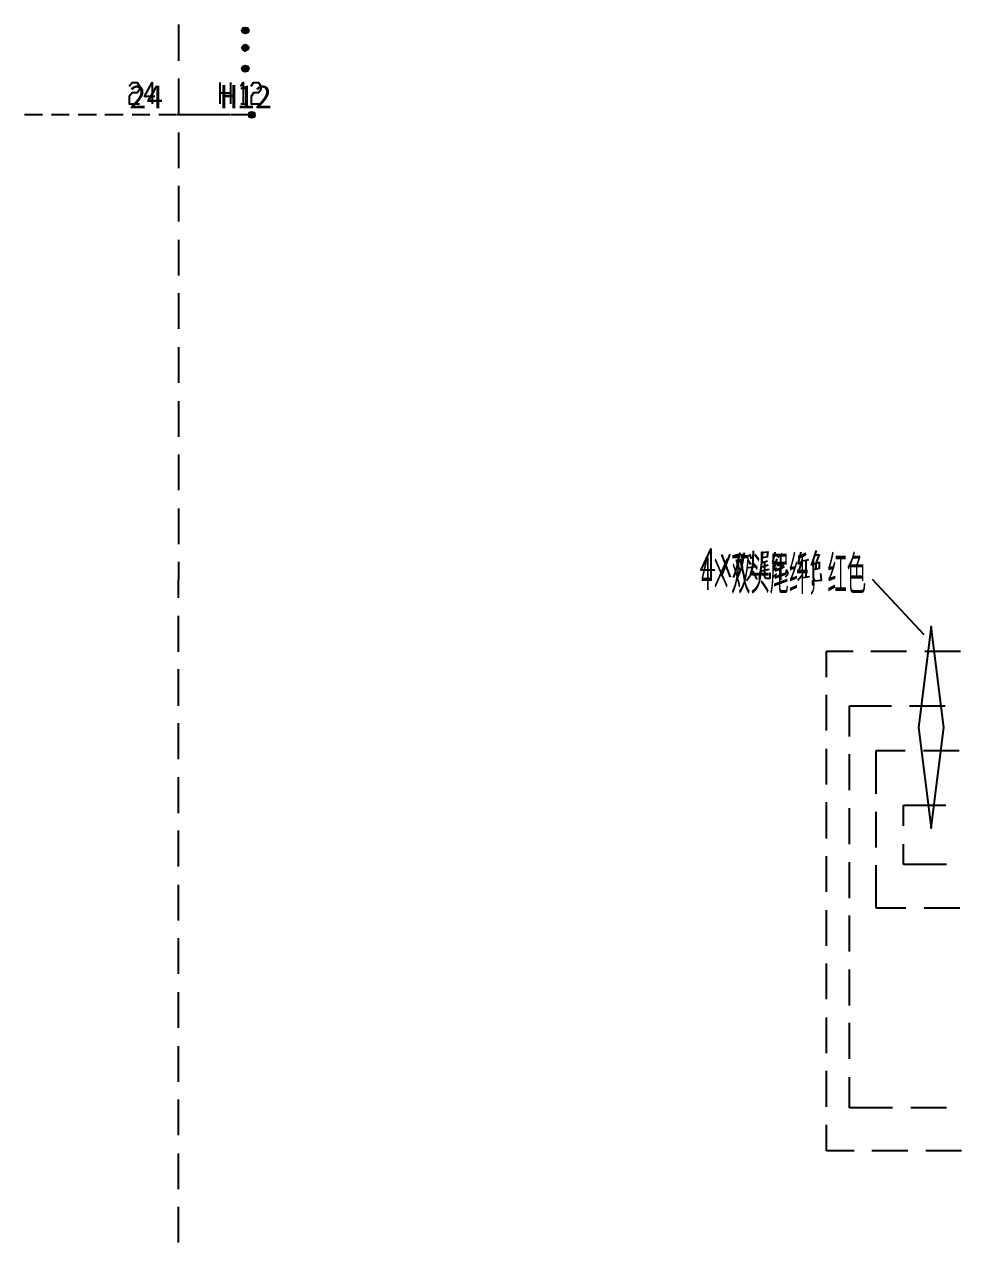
# Model space of a CAD drawing. Header units: metres. Extents: x 17 to 1757, y 17 to 1207.
# Drawn here: x 407 to 629.6, y 579.3 to 868.5 of the extents above; entities that cross this region are included whole.
import ezdxf

# ---------------------------------------------------------------- set-up
doc = ezdxf.new("R2010")
doc.units = ezdxf.units.M
for name, color, linetype in [('LINES', 7, 'Continuous'), ('POLYLINES', 4, 'Continuous'), ('TEXTS', 3, 'Continuous')]:
    doc.layers.add(name, color=color, linetype=linetype)

msp = doc.modelspace()

# ---------------------------------------------------------------- linework, layer by layer
at = {"layer": 'LINES'}
for p, q in [((443.62, 868.46), (443.62, 859.82)), ((443.62, 855.65), (443.62, 847.15)), ((453.48, 849.6), (453.48, 854.64)), ((455.93, 854.64), (455.93, 849.6)), ((453.48, 852.19), (455.93, 852.19)), ((458.38, 849.6), (459.67, 849.6)), ((411.29, 847.01), (406.97, 847.01)), ((417.62, 847.01), (413.45, 847.01)), ((424.1, 847.01), (419.78, 847.01)), ((430.44, 847.01), (426.12, 847.01)), ((436.78, 847.01), (432.6, 847.01)), ((443.11, 847.01), (438.94, 847.01)), ((442.25, 847.01), (440.38, 847.01)), ((445.42, 847.01), (443.26, 847.01)), ((449.59, 847.01), (445.27, 847.01)), ((448.58, 847.01), (446.42, 847.01)), ((451.75, 847.01), (449.59, 847.01)), ((455.93, 847.01), (451.61, 847.01)), ((454.92, 847.01), (452.76, 847.01)), ((458.09, 847.01), (456.07, 847.01)), ((460.82, 847.01), (458.09, 847.01)), ((460.97, 847.01), (459.24, 847.01)), ((443.62, 842.83), (443.62, 834.34)), ((443.62, 830.16), (443.62, 821.66)), ((443.62, 817.34), (443.62, 808.85)), ((443.62, 804.67), (443.62, 796.18)), ((443.62, 791.86), (443.62, 783.36)), ((443.62, 779.04), (443.62, 770.54)), ((443.62, 766.37), (443.62, 757.87)), ((443.62, 753.55), (443.62, 745.06)), ((569.98, 744.05), (569.98, 736.42)), ((583.51, 743.18), (582.22, 743.04)), ((583.51, 742.18), (583.66, 743.33)), ((585.24, 743.18), (584.66, 740.74)), ((591.43, 743.18), (590.71, 740.45)), ((595.03, 743.62), (593.88, 740.02)), ((443.62, 740.88), (443.54, 732.38)), ((572.57, 737.42), (574.58, 742.75)), ((572.57, 742.61), (574.58, 737.28)), ((575.74, 742.46), (576.74, 742.75)), ((576.02, 741.46), (576.74, 739.01)), ((577.03, 742.46), (577.75, 742.75)), ((579.48, 740.3), (578.9, 741.31)), ((579.19, 742.75), (579.62, 741.6)), ((582.22, 741.89), (583.66, 742.18)), ((582.22, 740.74), (583.51, 741.17)), ((584.66, 740.45), (585.38, 741.02)), ((585.67, 741.6), (584.81, 738.86)), ((585.67, 740.02), (587.26, 740.3)), ((586.97, 742.9), (585.82, 741.89)), ((586.54, 742.46), (586.54, 736.56)), ((590.71, 740.45), (591.58, 740.88)), ((591.72, 741.46), (590.86, 738.58)), ((592.01, 741.17), (593.3, 741.46)), ((592.58, 741.31), (592.58, 737.28)), ((594.31, 740.45), (595.75, 740.74)), ((594.74, 742.46), (595.61, 742.61)), ((595.75, 742.75), (595.03, 740.74)), ((595.03, 739.15), (595.03, 740.59)), ((595.75, 740.88), (595.75, 739.3)), ((578.47, 739.44), (581.06, 739.87)), ((579.91, 738.72), (580.92, 736.7)), ((582.07, 738.72), (583.94, 739.15)), ((582.22, 739.73), (583.66, 740.16)), ((584.66, 737.14), (585.67, 738.14)), ((584.81, 738.86), (585.67, 739.44)), ((587.98, 738.86), (587.98, 738.58)), ((587.98, 738.72), (587.98, 738.58)), ((587.98, 738.58), (587.98, 738.29)), ((587.98, 738.58), (587.98, 738.43)), ((587.98, 738.58), (588.12, 738.58)), ((590.71, 738.58), (591.86, 739.01)), ((590.71, 736.56), (591.86, 738)), ((591.86, 737.14), (593.45, 737.42)), ((595.75, 739.3), (594.31, 739.01)), ((620.66, 723.6), (608.42, 736.7)), ((443.54, 728.06), (443.54, 719.57)), ((597.48, 713.52), (597.48, 719.71)), ((597.48, 719.71), (603.82, 719.71)), ((607.99, 719.71), (616.49, 719.71)), ((620.81, 719.71), (629.3, 719.71)), ((443.54, 715.39), (443.47, 706.75)), ((597.48, 700.85), (597.48, 709.34)), ((602.95, 699.41), (602.95, 706.75)), ((602.95, 706.75), (612.89, 706.75)), ((617.21, 706.75), (625.7, 706.75)), ((443.47, 702.58), (443.47, 694.08)), ((597.48, 688.03), (597.48, 696.53)), ((602.95, 686.74), (602.95, 695.23)), ((609.29, 685.87), (609.29, 696.1)), ((609.29, 696.1), (616.2, 696.1)), ((620.52, 696.1), (629.02, 696.1)), ((443.47, 689.76), (443.47, 681.26)), ((597.48, 675.22), (597.48, 683.86)), ((602.95, 673.92), (602.95, 682.42)), ((615.77, 678.24), (615.77, 683.14)), ((615.77, 683.14), (625.85, 683.14)), ((609.29, 673.06), (609.29, 681.55)), ((443.47, 677.09), (443.47, 668.59)), ((615.77, 669.02), (615.77, 673.92)), ((597.48, 662.54), (597.48, 671.04)), ((602.95, 661.1), (602.95, 669.6)), ((609.29, 658.66), (609.29, 668.88)), ((625.99, 669.02), (615.77, 669.02)), ((443.47, 664.27), (443.47, 655.78)), ((597.48, 649.73), (597.48, 658.22)), ((602.95, 648.43), (602.95, 656.93)), ((616.34, 658.66), (609.29, 658.66)), ((629.16, 658.66), (620.66, 658.66)), ((443.47, 651.6), (443.47, 643.1)), ((597.48, 637.06), (597.48, 645.55)), ((602.95, 635.62), (602.95, 644.11)), ((443.47, 638.78), (443.47, 630.29)), ((597.48, 624.24), (597.48, 632.74)), ((602.95, 622.94), (602.95, 631.44)), ((443.47, 625.97), (443.47, 617.47)), ((597.48, 611.57), (597.48, 620.06)), ((602.95, 611.28), (602.95, 618.62)), ((443.47, 613.3), (443.47, 604.8)), ((613.18, 611.28), (602.95, 611.28)), ((625.99, 611.28), (617.5, 611.28)), ((597.48, 601.06), (597.48, 607.25)), ((443.47, 600.48), (443.47, 591.98)), ((604.1, 601.06), (597.48, 601.06)), ((616.78, 601.06), (608.28, 601.06)), ((629.59, 601.06), (621.1, 601.06)), ((443.47, 587.81), (443.47, 579.31))]:
    msp.add_line(p, q, dxfattribs=at)
at = {"layer": 'POLYLINES'}
for points in [[(459.38, 867.02), (458.66, 867.02), (458.95, 867.6), (459.38, 867.02)], [(459.38, 867.02), (458.66, 867.02), (458.95, 867.6), (459.38, 867.02)], [(459.38, 867.02), (458.66, 867.02), (458.95, 867.6), (459.38, 867.02)], [(459.38, 867.02), (458.66, 867.02), (458.95, 867.6), (459.38, 867.02)], [(459.38, 867.02), (458.95, 867.6), (459.38, 867.74), (459.38, 867.02)], [(459.38, 867.02), (458.95, 867.6), (459.38, 867.74), (459.38, 867.02)], [(459.38, 867.02), (458.95, 867.6), (459.38, 867.74), (459.38, 867.02)], [(459.38, 867.02), (458.95, 867.6), (459.38, 867.74), (459.38, 867.02)], [(459.38, 867.02), (459.38, 867.74), (459.96, 867.6), (459.38, 867.02)], [(459.38, 867.02), (459.38, 867.74), (459.96, 867.6), (459.38, 867.02)], [(459.38, 867.02), (459.38, 867.74), (459.96, 867.6), (459.38, 867.02)], [(459.38, 867.02), (459.38, 867.74), (459.96, 867.6), (459.38, 867.02)], [(459.38, 867.02), (459.96, 867.6), (460.25, 867.02), (459.38, 867.02)], [(459.38, 867.02), (459.96, 867.6), (460.25, 867.02), (459.38, 867.02)], [(459.38, 867.02), (459.96, 867.6), (460.25, 867.02), (459.38, 867.02)], [(459.38, 867.02), (459.96, 867.6), (460.25, 867.02), (459.38, 867.02)], [(459.38, 867.02), (458.95, 866.45), (458.66, 867.02), (459.38, 867.02)], [(459.38, 867.02), (458.95, 866.45), (458.66, 867.02), (459.38, 867.02)], [(459.38, 867.02), (458.95, 866.45), (458.66, 867.02), (459.38, 867.02)], [(459.38, 867.02), (458.95, 866.45), (458.66, 867.02), (459.38, 867.02)], [(459.38, 867.02), (459.38, 866.3), (458.95, 866.45), (459.38, 867.02)], [(459.38, 867.02), (459.38, 866.3), (458.95, 866.45), (459.38, 867.02)], [(459.38, 867.02), (459.38, 866.3), (458.95, 866.45), (459.38, 867.02)], [(459.38, 867.02), (459.38, 866.3), (458.95, 866.45), (459.38, 867.02)], [(459.38, 867.02), (459.96, 866.45), (459.38, 866.3), (459.38, 867.02)], [(459.38, 867.02), (459.96, 866.45), (459.38, 866.3), (459.38, 867.02)], [(459.38, 867.02), (460.25, 867.02), (459.96, 866.45), (459.38, 867.02)], [(459.38, 867.02), (460.25, 867.02), (459.96, 866.45), (459.38, 867.02)], [(459.38, 867.02), (459.96, 866.45), (459.38, 866.3), (459.38, 867.02)], [(459.38, 867.02), (459.96, 866.45), (459.38, 866.3), (459.38, 867.02)], [(459.38, 867.02), (460.25, 867.02), (459.96, 866.45), (459.38, 867.02)], [(459.38, 867.02), (460.25, 867.02), (459.96, 866.45), (459.38, 867.02)], [(459.38, 862.99), (458.66, 862.99), (458.95, 863.42), (459.38, 862.99)], [(459.38, 862.99), (458.66, 862.99), (458.95, 863.42), (459.38, 862.99)], [(459.38, 862.99), (458.66, 862.99), (458.95, 863.42), (459.38, 862.99)], [(459.38, 862.99), (458.66, 862.99), (458.95, 863.42), (459.38, 862.99)], [(459.38, 862.99), (458.95, 862.42), (458.66, 862.99), (459.38, 862.99)], [(459.38, 862.99), (458.95, 862.42), (458.66, 862.99), (459.38, 862.99)], [(459.38, 862.99), (458.95, 862.42), (458.66, 862.99), (459.38, 862.99)], [(459.38, 862.99), (458.95, 862.42), (458.66, 862.99), (459.38, 862.99)], [(459.38, 862.99), (458.95, 863.42), (459.38, 863.71), (459.38, 862.99)], [(459.38, 862.99), (458.95, 863.42), (459.38, 863.71), (459.38, 862.99)], [(459.38, 862.99), (458.95, 863.42), (459.38, 863.71), (459.38, 862.99)], [(459.38, 862.99), (458.95, 863.42), (459.38, 863.71), (459.38, 862.99)], [(459.38, 862.99), (459.38, 862.13), (458.95, 862.42), (459.38, 862.99)], [(459.38, 862.99), (459.38, 862.13), (458.95, 862.42), (459.38, 862.99)], [(459.38, 862.99), (459.38, 862.13), (458.95, 862.42), (459.38, 862.99)], [(459.38, 862.99), (459.38, 862.13), (458.95, 862.42), (459.38, 862.99)], [(459.38, 862.99), (459.38, 863.71), (459.96, 863.42), (459.38, 862.99)], [(459.38, 862.99), (459.38, 863.71), (459.96, 863.42), (459.38, 862.99)], [(459.38, 862.99), (459.38, 863.71), (459.96, 863.42), (459.38, 862.99)], [(459.38, 862.99), (459.38, 863.71), (459.96, 863.42), (459.38, 862.99)], [(459.38, 862.99), (459.96, 863.42), (460.25, 862.99), (459.38, 862.99)], [(459.38, 862.99), (459.96, 863.42), (460.25, 862.99), (459.38, 862.99)], [(459.38, 862.99), (459.96, 863.42), (460.25, 862.99), (459.38, 862.99)], [(459.38, 862.99), (459.96, 863.42), (460.25, 862.99), (459.38, 862.99)], [(459.38, 862.99), (459.96, 862.42), (459.38, 862.13), (459.38, 862.99)], [(459.38, 862.99), (459.96, 862.42), (459.38, 862.13), (459.38, 862.99)], [(459.38, 862.99), (460.25, 862.99), (459.96, 862.42), (459.38, 862.99)], [(459.38, 862.99), (460.25, 862.99), (459.96, 862.42), (459.38, 862.99)], [(459.38, 862.99), (459.96, 862.42), (459.38, 862.13), (459.38, 862.99)], [(459.38, 862.99), (459.96, 862.42), (459.38, 862.13), (459.38, 862.99)], [(459.38, 862.99), (460.25, 862.99), (459.96, 862.42), (459.38, 862.99)], [(459.38, 862.99), (460.25, 862.99), (459.96, 862.42), (459.38, 862.99)], [(459.38, 857.95), (458.66, 857.95), (458.95, 858.53), (459.38, 857.95)], [(459.38, 857.95), (458.66, 857.95), (458.95, 858.53), (459.38, 857.95)], [(459.38, 857.95), (458.66, 857.95), (458.95, 858.53), (459.38, 857.95)], [(459.38, 857.95), (458.66, 857.95), (458.95, 858.53), (459.38, 857.95)], [(459.38, 857.95), (458.95, 857.38), (458.66, 857.95), (459.38, 857.95)], [(459.38, 857.95), (458.95, 857.38), (458.66, 857.95), (459.38, 857.95)], [(459.38, 857.95), (458.95, 857.38), (458.66, 857.95), (459.38, 857.95)], [(459.38, 857.95), (458.95, 857.38), (458.66, 857.95), (459.38, 857.95)], [(459.38, 857.95), (458.95, 858.53), (459.38, 858.67), (459.38, 857.95)], [(459.38, 857.95), (458.95, 858.53), (459.38, 858.67), (459.38, 857.95)], [(459.38, 857.95), (458.95, 858.53), (459.38, 858.67), (459.38, 857.95)], [(459.38, 857.95), (458.95, 858.53), (459.38, 858.67), (459.38, 857.95)], [(459.38, 857.95), (459.38, 857.23), (458.95, 857.38), (459.38, 857.95)], [(459.38, 857.95), (459.38, 857.23), (458.95, 857.38), (459.38, 857.95)], [(459.38, 857.95), (459.38, 857.23), (458.95, 857.38), (459.38, 857.95)], [(459.38, 857.95), (459.38, 857.23), (458.95, 857.38), (459.38, 857.95)], [(459.38, 857.95), (459.38, 858.67), (459.96, 858.53), (459.38, 857.95)], [(459.38, 857.95), (459.38, 858.67), (459.96, 858.53), (459.38, 857.95)], [(459.38, 857.95), (459.38, 858.67), (459.96, 858.53), (459.38, 857.95)], [(459.38, 857.95), (459.38, 858.67), (459.96, 858.53), (459.38, 857.95)], [(459.38, 857.95), (459.96, 858.53), (460.25, 857.95), (459.38, 857.95)], [(459.38, 857.95), (459.96, 858.53), (460.25, 857.95), (459.38, 857.95)], [(459.38, 857.95), (459.96, 858.53), (460.25, 857.95), (459.38, 857.95)], [(459.38, 857.95), (459.96, 858.53), (460.25, 857.95), (459.38, 857.95)], [(459.38, 857.95), (459.96, 857.38), (459.38, 857.23), (459.38, 857.95)], [(459.38, 857.95), (459.96, 857.38), (459.38, 857.23), (459.38, 857.95)], [(459.38, 857.95), (460.25, 857.95), (459.96, 857.38), (459.38, 857.95)], [(459.38, 857.95), (460.25, 857.95), (459.96, 857.38), (459.38, 857.95)], [(459.38, 857.95), (459.96, 857.38), (459.38, 857.23), (459.38, 857.95)], [(459.38, 857.95), (459.96, 857.38), (459.38, 857.23), (459.38, 857.95)], [(459.38, 857.95), (460.25, 857.95), (459.96, 857.38), (459.38, 857.95)], [(459.38, 857.95), (460.25, 857.95), (459.96, 857.38), (459.38, 857.95)], [(431.88, 853.78), (432.6, 854.64), (433.75, 854.64), (434.33, 853.78), (434.33, 852.91), (433.75, 852.19), (432.6, 852.19), (431.88, 851.33), (431.88, 849.6), (434.33, 849.6)], [(437.93, 851.33), (435.48, 851.33), (437.35, 854.64), (437.35, 849.6)], [(458.38, 853.78), (458.95, 854.64), (458.95, 849.6)], [(460.82, 853.78), (461.4, 854.64), (462.55, 854.64), (463.13, 853.78), (463.13, 852.91), (462.55, 852.19), (461.4, 852.19), (460.82, 851.33), (460.82, 849.6), (463.13, 849.6)], [(460.97, 847.01), (460.25, 847.01), (460.39, 847.58), (460.97, 847.01)], [(460.97, 847.01), (460.25, 847.01), (460.39, 847.58), (460.97, 847.01)], [(460.97, 847.01), (460.25, 847.01), (460.39, 847.58), (460.97, 847.01)], [(460.97, 847.01), (460.25, 847.01), (460.39, 847.58), (460.97, 847.01)], [(460.97, 847.01), (460.39, 847.58), (460.97, 847.73), (460.97, 847.01)], [(460.97, 847.01), (460.39, 847.58), (460.97, 847.73), (460.97, 847.01)], [(460.97, 847.01), (460.39, 847.58), (460.97, 847.73), (460.97, 847.01)], [(460.97, 847.01), (460.39, 847.58), (460.97, 847.73), (460.97, 847.01)], [(460.97, 847.01), (460.97, 847.73), (461.54, 847.58), (460.97, 847.01)], [(460.97, 847.01), (460.97, 847.73), (461.54, 847.58), (460.97, 847.01)], [(460.97, 847.01), (460.97, 847.73), (461.54, 847.58), (460.97, 847.01)], [(460.97, 847.01), (460.97, 847.73), (461.54, 847.58), (460.97, 847.01)], [(460.97, 847.01), (461.54, 847.58), (461.69, 847.01), (460.97, 847.01)], [(460.97, 847.01), (461.54, 847.58), (461.69, 847.01), (460.97, 847.01)], [(460.97, 847.01), (461.54, 847.58), (461.69, 847.01), (460.97, 847.01)], [(460.97, 847.01), (461.54, 847.58), (461.69, 847.01), (460.97, 847.01)], [(460.97, 847.01), (460.39, 846.43), (460.25, 847.01), (460.97, 847.01)], [(460.97, 847.01), (460.39, 846.43), (460.25, 847.01), (460.97, 847.01)], [(460.97, 847.01), (460.39, 846.43), (460.25, 847.01), (460.97, 847.01)], [(460.97, 847.01), (460.39, 846.43), (460.25, 847.01), (460.97, 847.01)], [(460.97, 847.01), (460.97, 846.29), (460.39, 846.43), (460.97, 847.01)], [(460.97, 847.01), (460.97, 846.29), (460.39, 846.43), (460.97, 847.01)], [(460.97, 847.01), (460.97, 846.29), (460.39, 846.43), (460.97, 847.01)], [(460.97, 847.01), (460.97, 846.29), (460.39, 846.43), (460.97, 847.01)], [(460.97, 847.01), (461.54, 846.43), (460.97, 846.29), (460.97, 847.01)], [(460.97, 847.01), (461.54, 846.43), (460.97, 846.29), (460.97, 847.01)], [(460.97, 847.01), (461.69, 847.01), (461.54, 846.43), (460.97, 847.01)], [(460.97, 847.01), (461.69, 847.01), (461.54, 846.43), (460.97, 847.01)], [(460.97, 847.01), (461.54, 846.43), (460.97, 846.29), (460.97, 847.01)], [(460.97, 847.01), (461.54, 846.43), (460.97, 846.29), (460.97, 847.01)], [(460.97, 847.01), (461.69, 847.01), (461.54, 846.43), (460.97, 847.01)], [(460.97, 847.01), (461.69, 847.01), (461.54, 846.43), (460.97, 847.01)], [(569.98, 744.05), (567.67, 739.01), (570.98, 739.01)], [(580.06, 743.47), (579.91, 739.73), (579.62, 738.58), (579.34, 737.57), (578.47, 736.42)], [(582.22, 743.33), (582.22, 741.89), (581.93, 739.44), (581.5, 736.7)], [(576.89, 743.04), (576.31, 740.16), (575.88, 738.58), (575.3, 737.14)], [(577.9, 743.04), (577.32, 739.58), (576.17, 736.85)], [(576.89, 741.6), (577.9, 737.28), (578.18, 737.28)], [(582.79, 740.88), (582.79, 737.42), (583.08, 736.99), (584.09, 736.99), (584.09, 738.29)], [(594.31, 741.17), (594.31, 737.14), (594.6, 736.56)], [(588.26, 738.58), (588.26, 738.14), (588.12, 737.71), (587.83, 737.42), (587.69, 737.28)], [(588.21, 738.59), (588.02, 738.91), (587.83, 738.59)], [(587.83, 738.59), (588.02, 738.27), (588.21, 738.59)], [(594.6, 736.42), (596.33, 736.56), (596.18, 738.14)], [(622.33, 677.68), (625.32, 701.6), (622.33, 725.51), (619.33, 701.6), (622.33, 677.68), (622.33, 677.68)]]:
    msp.add_lwpolyline(points, dxfattribs=at)

# ---------------------------------------------------------------- texts
at = {"layer": 'TEXTS'}
for s, height, width, p in [('24', 5.47, 1.087673, (431.88, 848.57)), ('H12', 5.47, 1.101255, (453.48, 848.57)), ('4×双头尾纤，红色', 8.02, 0.438805, (567.67, 734.17))]:
    msp.add_text(s, height=height, dxfattribs=dict(at, width=width)).set_placement(p)

doc.saveas('drawing.dxf')
